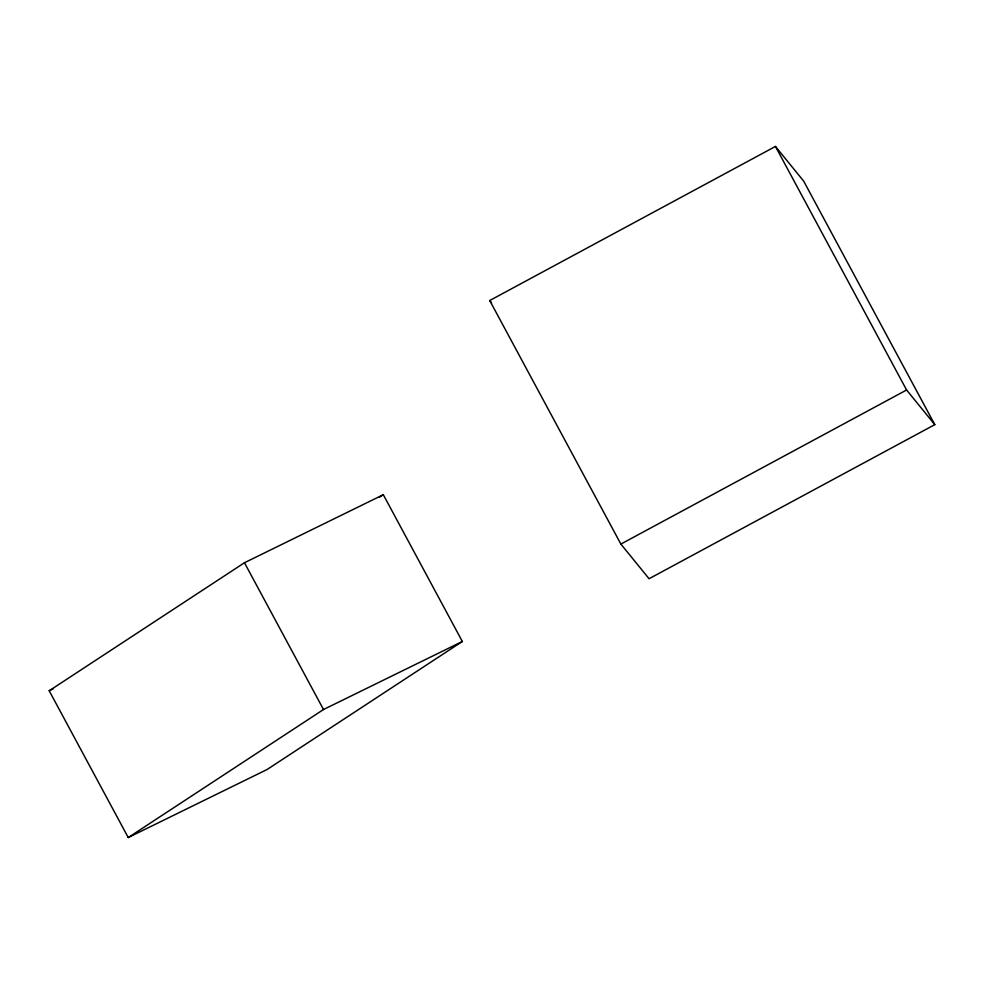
<?xml version="1.0" encoding="UTF-8"?>
<svg xmlns="http://www.w3.org/2000/svg" width="984" height="984" viewBox="0 0 984 984"><rect width="100%" height="100%" fill="white"/><g stroke="black" fill="none" stroke-linecap="round" stroke-linejoin="round"><path stroke-width="1.48" d="M49.2 690.768L244.463 562.737L383.305 494.694L462.345 641.482L267.082 769.513L128.24 837.556L49.2 690.768L53.321 688.739M379.443 497.215L383.305 494.694M128.24 837.556L323.502 709.525L462.345 641.482M489.724 300.526L775.454 146.444L803.657 181.093L934.8 424.645L649.071 578.727L620.867 544.078L489.724 300.526L491.606 302.838M620.867 544.078L906.596 389.996L934.8 424.645M775.454 146.444L906.596 389.996M244.463 562.737L323.502 709.525"/></g></svg>
